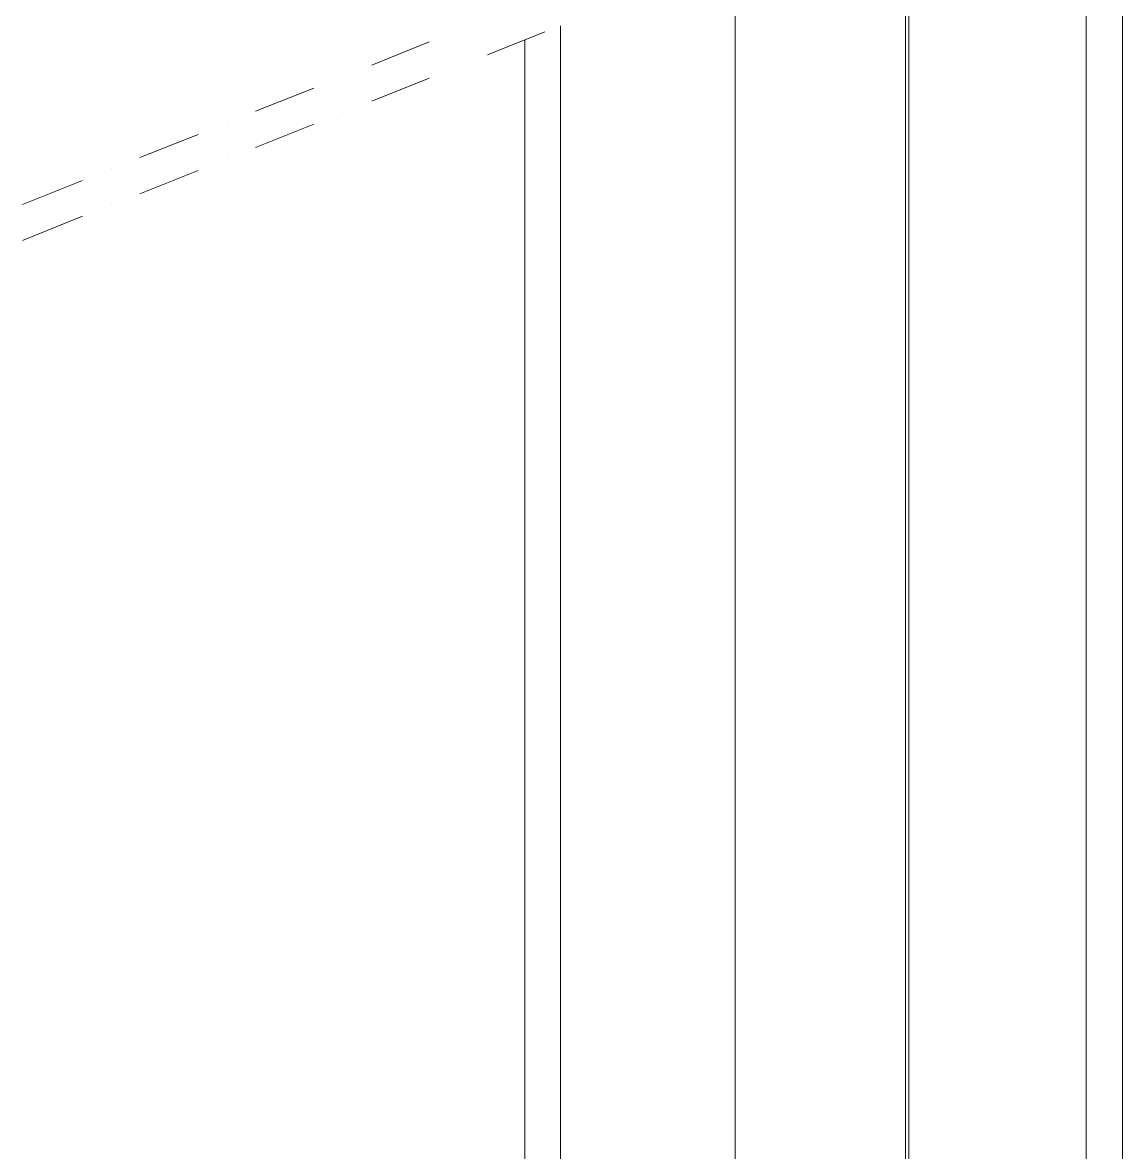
# Model space of a CAD drawing. Header units: millimetres. Extents: x 182 to 575, y -105 to 95.
# Drawn here: x 312.53 to 321.36, y 73.89 to 82.96 of the extents above; entities that cross this region are included whole.
import ezdxf

# ---------------------------------------------------------------- set-up
doc = ezdxf.new("R2010")
doc.units = ezdxf.units.MM
doc.header["$MEASUREMENT"] = 0
doc.layers.add('PDF_Geometry', color=7, linetype='Continuous')

msp = doc.modelspace()

# ---------------------------------------------------------------- linework, layer by layer
at = {"layer": 'PDF_Geometry', "lineweight": 13}
for points in [[(321.3612, 84.7348), (321.3612, 71.4491)], [(321.0707, 72.1681), (321.0707, 84.6205), (321.0707, 71.4539)], [(319.6183, 84.0396), (319.6183, 71.3872)], [(319.6469, 72.1681), (319.6469, 84.0539), (319.6469, 71.392)], [(318.2516, 71.2158), (318.2516, 83.4967)], [(316.8469, 72.1681), (316.8469, 82.9348), (316.8469, 71.2062)], [(316.5612, 82.8205), (316.5612, 71.1729)]]:
    msp.add_lwpolyline(points, dxfattribs=at)
at = {"layer": 'PDF_Geometry', "lineweight": 20}
for points in [[(316.0278, 82.8967), (316.0278, 82.8967)], [(316.2612, 82.7015), (316.7231, 82.8872)], [(315.3326, 82.6205), (315.7945, 82.8062)], [(316.0278, 82.6062), (316.0278, 82.6062)], [(315.0992, 82.5301), (315.0992, 82.5301)], [(315.3326, 82.3301), (315.7945, 82.5158)], [(314.3992, 82.2491), (314.8659, 82.4348)], [(315.0992, 82.2396), (315.0992, 82.2396)], [(314.1707, 82.1586), (314.1707, 82.1586)], [(314.3992, 81.9586), (314.8659, 82.1443)], [(313.4707, 81.8777), (313.9373, 82.0634)], [(314.1707, 81.8681), (314.1707, 81.8681)], [(313.2421, 81.7872), (313.2421, 81.7872)], [(313.4707, 81.5872), (313.9373, 81.7729)], [(312.5278, 81.5015), (313.0088, 81.692)], [(313.2421, 81.4967), (313.2421, 81.4967)], [(312.5278, 81.211), (313.0088, 81.4062)]]:
    msp.add_lwpolyline(points, dxfattribs=at)

doc.saveas('drawing.dxf')
